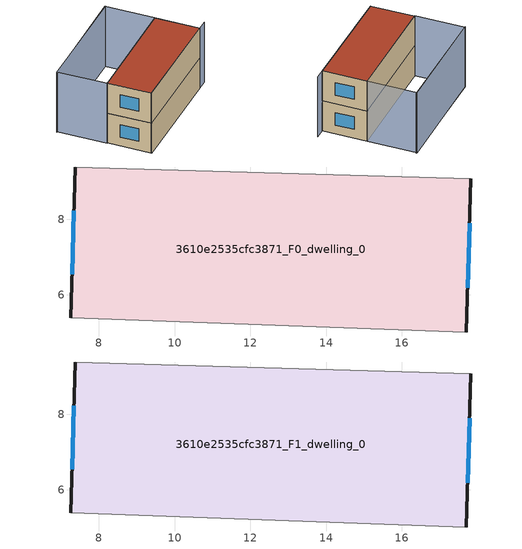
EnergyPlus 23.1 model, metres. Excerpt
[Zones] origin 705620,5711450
3610e2535cfc3871_F0_dwelling_0
 floor ground (EU_floor_Construction): 17.82,9.07 17.71,5.02 7.26,5.4 7.37,9.38 z0
 wall outside (EU_wall_Construction): 7.37,9.38 7.26,5.4 / 17.71,5.02 17.82,9.07 z0:3
 wall adiabatic (EU_wall_Construction): 7.26,5.4 17.71,5.02 / 17.82,9.07 7.37,9.38 z0:3
 window (EU_Window_Construction): 7.34,8.23 7.29,6.55 / 17.74,6.19 17.79,7.9 z0.87:2.13
3610e2535cfc3871_F1_dwelling_0
 floor to 3610e2535cfc3871_F0_dwelling_0 (EU_floor_Construction): 17.82,9.07 17.71,5.02 7.26,5.4 7.37,9.38 z3
 wall outside (EU_wall_Construction): 7.37,9.38 7.26,5.4 / 17.71,5.02 17.82,9.07 z3:6
 wall adiabatic (EU_wall_Construction): 7.26,5.4 17.71,5.02 / 17.82,9.07 7.37,9.38 z3:6
 window (EU_Window_Construction): 7.34,8.23 7.29,6.55 / 17.74,6.19 17.79,7.9 z3.87:5.13
 roof outside (EU_roof_Construction): 17.71,5.02 17.82,9.07 7.37,9.38 7.26,5.4 z6
shading: 7.26,5.42 18.66,4.98 / 18.07,13.5 7.41,13.86 / 7.46,13.86 18.02,13.53 / 18.02,13.53 17.88,9.05 / 17.88,9.05 7.32,9.38 / 7.32,9.38 7.46,13.86 z0:6
[Building]
EU S2 Campaign: North Axis=0; Terrain=City; Solar Distribution=FullExterior
[Site:Location]
London: Latitude=51.5; Longitude=-0.5; Time Zone=0; Elevation=25
[SizingPeriod:WeatherFileDays]
AnnualSizingPeriod: Begin Month=1; Begin Day of Month=1; End Month=12; End Day of Month=31; Day of Week for Start Day=Monday; Use Weather File Daylight Saving Period=No; Use Weather File Rain and Snow Indicators=No
[MATERIAL]
EU_InternalMass_Material: Roughness=MediumRough; Thickness=0.1; Conductivity=1; Density=1800; Specific Heat=900; Thermal Absorptance=0.9; Solar Absorptance=0.7; Visible Absorptance=0.7
[MATERIAL:NOMASS] Roughness=MediumRough; Thermal Absorptance=0.9; Solar Absorptance=0.7; Visible Absorptance=0.7
Name | Thermal Resistance
EU_wall_NoMass | 0.724719
EU_roof_NoMass | 2.98947
EU_floor_NoMass | 2.39157
[WINDOWMATERIAL:SIMPLEGLAZINGSYSTEM]
EU_Window_SimpleGlazing: UFactor=2.63425; Solar Heat Gain Coefficient=0.76; Visible Transmittance=0.76
[CONSTRUCTION]
EU_wall_Construction: EU_wall_NoMass
EU_roof_Construction: EU_roof_NoMass
EU_floor_Construction: EU_floor_NoMass
EU_Window_Construction: EU_Window_SimpleGlazing
EU_InternalMass_Construction: EU_InternalMass_Material
[ZONE] Type=1; Multiplier=1; Ceiling Height=autocalculate; Floor Area=autocalculate; Part of Total Floor Area=Yes
Name | Volume
3610e2535cfc3871_F0_dwelling_0 | 125.942
3610e2535cfc3871_F1_dwelling_0 | 125.943
[INTERNALMASS] Construction=EU_InternalMass_Construction; Surface Area=41.9807
Name | Zone or ZoneList
3610e2535cfc3871_F0_dwelling_0_EU_InternalMass | 3610e2535cfc3871_F0_dwelling_0
3610e2535cfc3871_F1_dwelling_0_EU_InternalMass | 3610e2535cfc3871_F1_dwelling_0
[OTHEREQUIPMENT] Fuel Type=Electricity; Design Level Calculation Method=Watts/Area; Power per Zone Floor Area=1; Fraction Latent=0; Fraction Radiant=0; Fraction Lost=0; Carbon Dioxide Generation Rate=0; EndUse Subcategory=EU_Step8_InternalGains
Name | Zone or ZoneList or Space or SpaceList | Schedule
EU_Step8_InternalGain_3610e2535cfc3871_F0_dwelling_0_f000 | 3610e2535cfc3871_F0_dwelling_0 | EU_Step8_GainSchedule_3610e2535cfc3871_F0_dwelling_0_f000
EU_Step8_InternalGain_3610e2535cfc3871_F1_dwelling_0_f000 | 3610e2535cfc3871_F1_dwelling_0 | EU_Step8_GainSchedule_3610e2535cfc3871_F1_dwelling_0_f000
[ZONEVENTILATION:DESIGNFLOWRATE] Schedule=EU_AlwaysOn; Design Flow Rate Calculation Method=AirChanges/Hour; Air Changes per Hour=0.418135; Ventilation Type=Natural; Fan Pressure Rise=0; Fan Total Efficiency=1; Constant Term Coefficient=1; Temperature Term Coefficient=0; Velocity Term Coefficient=0; Velocity Squared Term Coefficient=0; Minimum Indoor Temperature=-100; Maximum Indoor Temperature=100; Delta Temperature=-100; Minimum Outdoor Temperature=-100; Maximum Outdoor Temperature=100; Maximum Wind Speed=40
Name | Zone or ZoneList or Space or SpaceList
EU_ConstantAir_3610e2535cfc3871_F0_dwelling_0 | 3610e2535cfc3871_F0_dwelling_0
EU_ConstantAir_3610e2535cfc3871_F1_dwelling_0 | 3610e2535cfc3871_F1_dwelling_0
[HVACTEMPLATE:THERMOSTAT] Constant Heating Setpoint=20; Constant Cooling Setpoint=50
EU_HeatOnly_3610e2535cfc3871_F0_dwelling_0; EU_HeatOnly_3610e2535cfc3871_F1_dwelling_0
[HVACTEMPLATE:ZONE:IDEALLOADSAIRSYSTEM] System Availability Schedule=EU_AlwaysOn; Maximum Heating Supply Air Temperature=50; Minimum Cooling Supply Air Temperature=13; Maximum Heating Supply Air Humidity Ratio=0.0156; Minimum Cooling Supply Air Humidity Ratio=0.0077; Heating Limit=NoLimit; Cooling Limit=NoLimit; Heating Availability Schedule=EU_AlwaysOn; Cooling Availability Schedule=EU_CoolingOff; Dehumidification Control Type=ConstantSensibleHeatRatio; Cooling Sensible Heat Ratio=0.7; Dehumidification Setpoint=60; Humidification Control Type=None; Humidification Setpoint=30; Outdoor Air Method=None; Outdoor Air Flow Rate per Person=0.00944; Outdoor Air Flow Rate per Zone Floor Area=0; Outdoor Air Flow Rate per Zone=0; Demand Controlled Ventilation Type=None; Outdoor Air Economizer Type=NoEconomizer; Heat Recovery Type=None; Sensible Heat Recovery Effectiveness=0.7; Latent Heat Recovery Effectiveness=0.65
Name | Template Thermostat
3610e2535cfc3871_F0_dwelling_0 | EU_HeatOnly_3610e2535cfc3871_F0_dwelling_0
3610e2535cfc3871_F1_dwelling_0 | EU_HeatOnly_3610e2535cfc3871_F1_dwelling_0
[SIZING:ZONE] Zone Cooling Design Supply Air Temperature Input Method=SupplyAirTemperature; Zone Cooling Design Supply Air Temperature=13; Zone Heating Design Supply Air Temperature Input Method=SupplyAirTemperature; Zone Heating Design Supply Air Temperature=50; Zone Cooling Design Supply Air Humidity Ratio=0.008; Zone Heating Design Supply Air Humidity Ratio=0.008; Cooling Design Air Flow Method=DesignDay; Cooling Design Air Flow Rate=0; Cooling Minimum Air Flow per Zone Floor Area=0.000762; Cooling Minimum Air Flow=0; Cooling Minimum Air Flow Fraction=0.2; Heating Design Air Flow Method=DesignDay; Heating Design Air Flow Rate=0; Heating Maximum Air Flow per Zone Floor Area=0.002032; Heating Maximum Air Flow=0.141576; Heating Maximum Air Flow Fraction=0.3; Account for Dedicated Outdoor Air System=No; Dedicated Outdoor Air System Control Strategy=NeutralSupplyAir; Dedicated Outdoor Air Low Setpoint Temperature for Design=autosize; Dedicated Outdoor Air High Setpoint Temperature for Design=autosize; Zone Load Sizing Method=Sensible Load Only No Latent Load; Zone Latent Cooling Design Supply Air Humidity Ratio Input Method=HumidityRatioDifference; Zone Cooling Design Supply Air Humidity Ratio Difference=0.005; Zone Latent Heating Design Supply Air Humidity Ratio Input Method=HumidityRatioDifference; Zone Humidification Design Supply Air Humidity Ratio Difference=0.005
3610e2535cfc3871_F0_dwelling_0; 3610e2535cfc3871_F1_dwelling_0
[SCHEDULE:CONSTANT]
Name | Hourly Value
EU_AlwaysOn | 1
EU_CoolingOff | 0
[SCHEDULE:FILE] Column Number=1; Rows to Skip at Top=0; Number of Hours of Data=8760; Column Separator=Comma; Interpolate to Timestep=No; Minutes per Item=60; Adjust Schedule for Daylight Savings=Yes
Name | File
EU_Step8_GainSchedule_3610e2535cfc3871_F0_dwelling_0_f000 | ../../schedules/3610e2535cfc3871/3610e2535cfc3871_F0_dwelling_0_f000_gain.csv
EU_Step8_GainSchedule_3610e2535cfc3871_F1_dwelling_0_f000 | ../../schedules/3610e2535cfc3871/3610e2535cfc3871_F1_dwelling_0_f000_gain.csv
